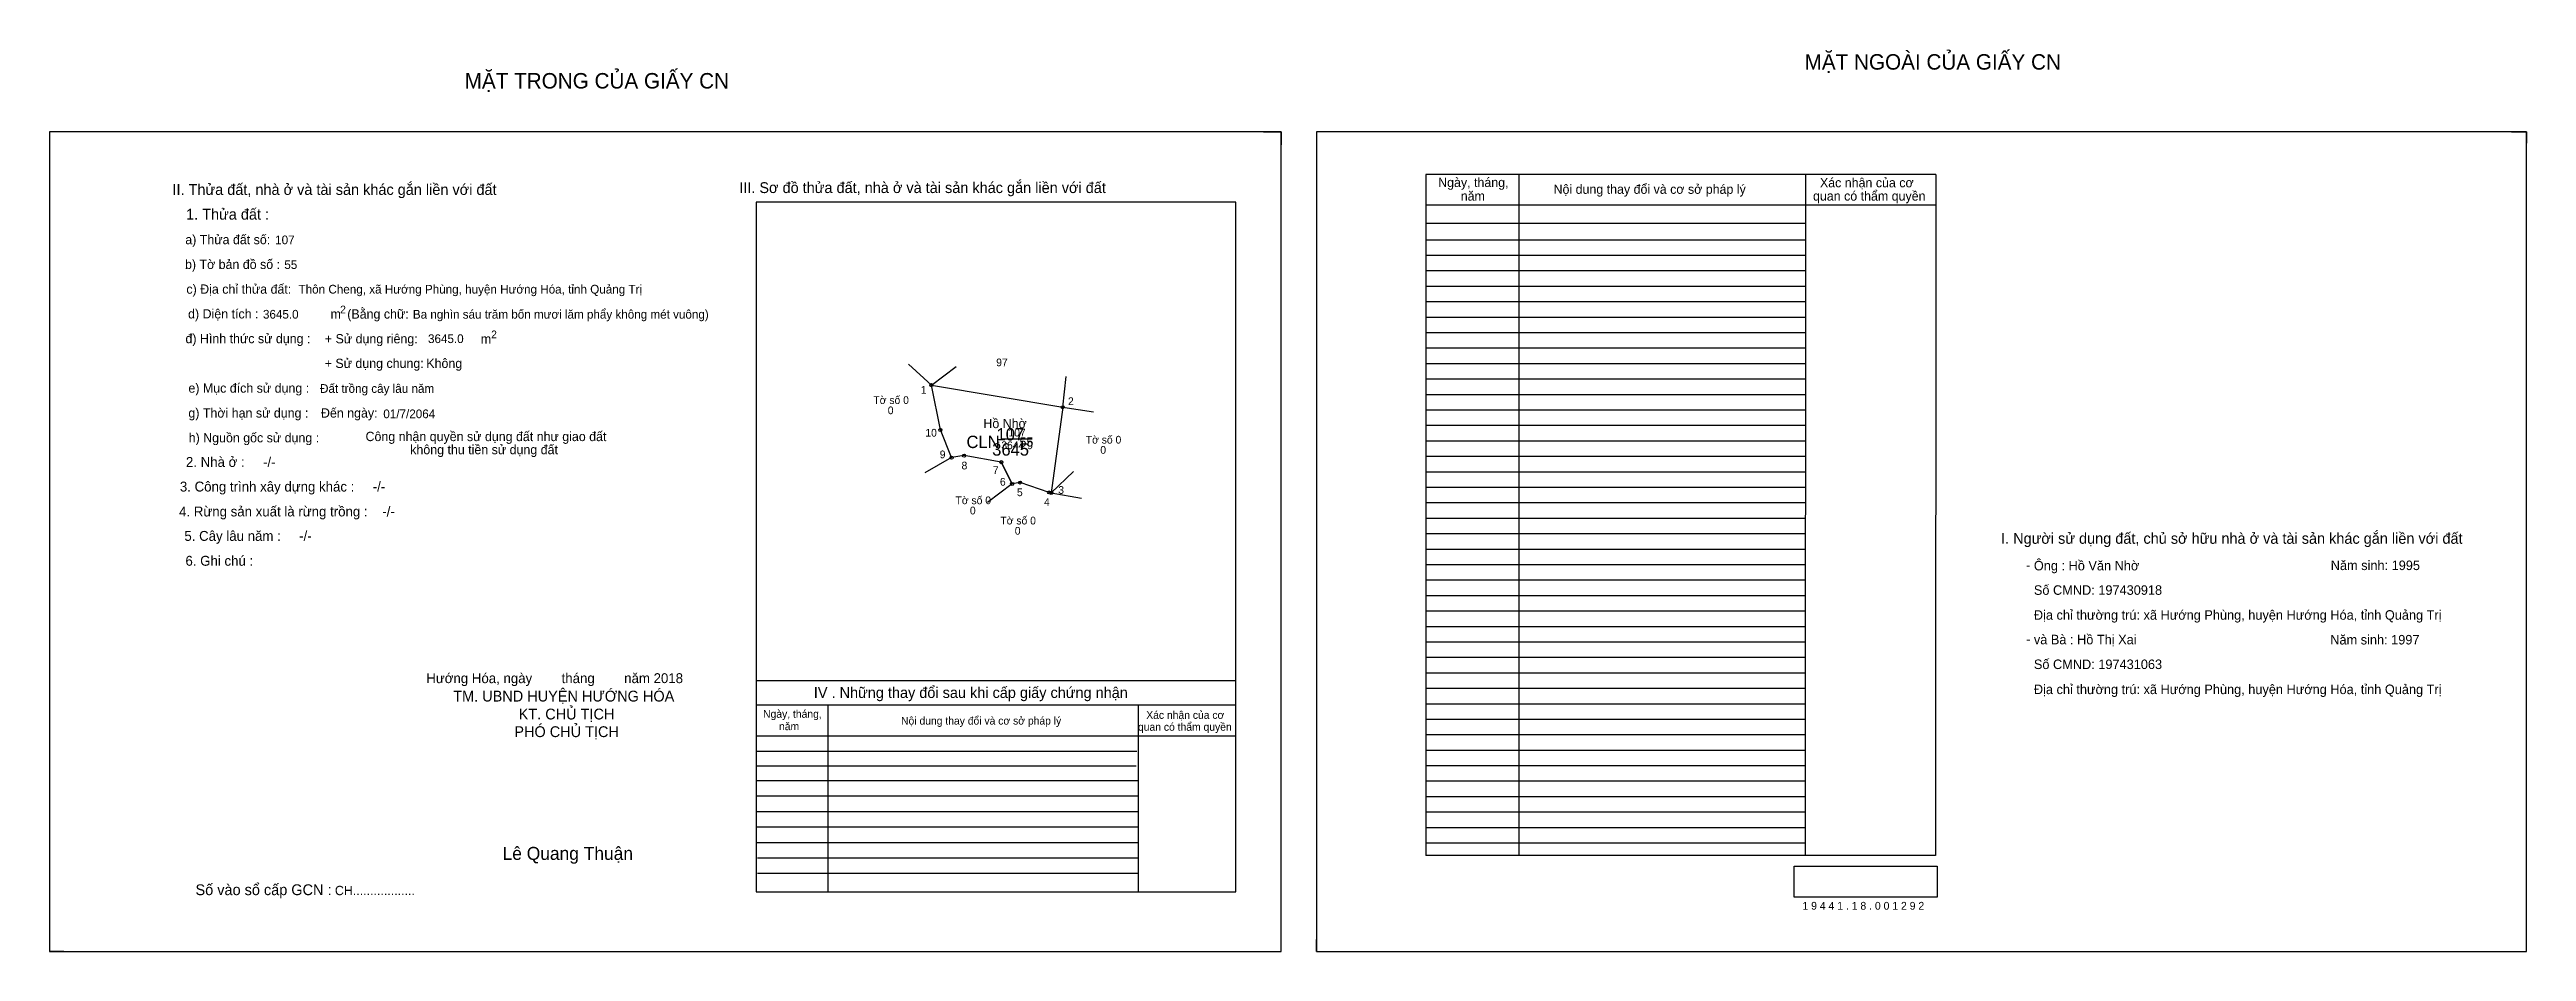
# Model space of a CAD drawing. Extents: x 530943 to 534452, y 1848329 to 1848916.
# Drawn here: x 532851 to 534452, y 1848333 to 1848916 of the extents above.
import ezdxf

# ---------------------------------------------------------------- set-up
doc = ezdxf.new("R2010")
doc.units = 0
for name, color, linetype in [('Default', 7, 'Continuous'), ('Level 10', 7, 'Continuous'), ('Level 11', 7, 'Continuous'), ('Level 13', 7, 'Continuous'), ('Level 2', 7, 'Continuous'), ('Level 27', 7, 'Continuous'), ('Level 3', 7, 'Continuous'), ('Level 36', 7, 'Continuous'), ('Level 4', 7, 'Continuous'), ('Level 5', 7, 'Continuous'), ('Level 55', 7, 'Continuous'), ('Level 6', 7, 'Continuous'), ('Level 7', 7, 'Continuous'), ('Level 8', 7, 'Continuous'), ('Level 9', 7, 'Continuous')]:
    doc.layers.add(name, color=color, linetype=linetype)

msp = doc.modelspace()

# ---------------------------------------------------------------- linework, layer by layer
at = {"layer": 'Level 10'}
for p, q in [((533635.8, 1848863.1), (533647.2, 1848863.1)), ((533647.2, 1848863.1), (533647.2, 1848854.7)), ((534442.6, 1848863.1), (534452.2, 1848863.1)), ((534452.2, 1848863.1), (534452.2, 1848855.7)), ((533466.3, 1848649.5), (533473.3, 1848635.4)), ((533478.4, 1848636.3), (533473.3, 1848635.4)), ((532851, 1848340.9), (532851, 1848333.1)), ((532860.2, 1848333.1), (532851, 1848333.1)), ((533670, 1848333.1), (533670, 1848340.9)), ((533670, 1848333.1), (533677, 1848333.1))]:
    msp.add_line(p, q, dxfattribs=at)
for points in [[(532851, 1848333.1), (533647.2, 1848333.1), (533647.2, 1848863.1), (532851, 1848863.1)], [(533670, 1848333.1), (534452.2, 1848333.1), (534452.2, 1848863.1), (533670, 1848863.1)], [(533473.3, 1848635.4), (533466.3, 1848649.5), (533442.2, 1848653.7), (533434.2, 1848652.4), (533426.9, 1848670.3), (533421.1, 1848699.3), (533506, 1848685), (533498.5, 1848629.6), (533497.2, 1848629.9), (533478.4, 1848636.3)]]:
    msp.add_lwpolyline(points, close=True, dxfattribs=at)
at = {"layer": 'Level 11'}
for centre in [(533421.1, 1848699.3), (533506, 1848685), (533426.9, 1848670.3), (533434.2, 1848652.4), (533442.2, 1848653.7), (533466.3, 1848649.5), (533473.3, 1848635.4), (533473.3, 1848635.4), (533478.4, 1848636.3), (533497.2, 1848629.9), (533498.5, 1848629.6)]:
    msp.add_circle(centre, 1, dxfattribs=at)
at = {"layer": 'Level 27'}
for p, q in [((533421.1, 1848699.3), (533406.3, 1848712.8)), ((533421.1, 1848699.3), (533437.1, 1848711.3)), ((533506, 1848685), (533508.2, 1848704.9)), ((533506, 1848685), (533525.8, 1848682)), ((533434.2, 1848652.4), (533416.8, 1848642.6)), ((533473.3, 1848635.4), (533457.4, 1848623.4)), ((533498.5, 1848629.6), (533512.9, 1848643.5)), ((533498.5, 1848629.6), (533518.2, 1848626.2))]:
    msp.add_line(p, q, dxfattribs=at)
at = {"layer": 'Level 6'}
msp.add_lwpolyline([(533978.9, 1848388.2), (534071.3, 1848388.2), (534071.3, 1848368.3), (533978.9, 1848368.3)], close=True, dxfattribs=at)
at = {"layer": 'Level 7'}
for p, q in [((533986, 1848793.1), (533740.8, 1848793.1)), ((533986, 1848783.1), (533740.8, 1848783.1)), ((533986, 1848773.1), (533740.8, 1848773.1)), ((533986, 1848763.1), (533740.8, 1848763.1)), ((533986, 1848753.1), (533740.8, 1848753.1)), ((533986, 1848743.1), (533740.8, 1848743.1)), ((533986, 1848733.1), (533740.8, 1848733.1)), ((533986, 1848723.1), (533740.8, 1848723.1)), ((533986, 1848713.1), (533740.8, 1848713.1)), ((533986, 1848703.1), (533740.8, 1848703.1)), ((533986, 1848693.1), (533740.8, 1848693.1)), ((533986, 1848683.1), (533740.8, 1848683.1)), ((533986, 1848673.1), (533740.8, 1848673.1)), ((533986, 1848663.1), (533740.8, 1848663.1)), ((533986, 1848653.1), (533740.8, 1848653.1)), ((533986, 1848643.1), (533740.8, 1848643.1)), ((533986, 1848633.1), (533740.8, 1848633.1)), ((533986, 1848623.1), (533740.8, 1848623.1)), ((533986, 1848613.1), (533740.8, 1848613.1)), ((533986, 1848603.1), (533740.8, 1848603.1)), ((533986, 1848593.1), (533740.8, 1848593.1)), ((533986, 1848583.1), (533740.8, 1848583.1)), ((533986, 1848573.1), (533740.8, 1848573.1)), ((533986, 1848563.1), (533740.8, 1848563.1)), ((533986, 1848553.1), (533740.8, 1848553.1)), ((533986, 1848543.1), (533740.8, 1848543.1)), ((533986, 1848533.1), (533740.8, 1848533.1)), ((533986, 1848523.1), (533740.8, 1848523.1)), ((533986, 1848513.1), (533740.8, 1848513.1)), ((533986, 1848503.1), (533740.8, 1848503.1)), ((533986, 1848493.1), (533740.8, 1848493.1)), ((533986, 1848483.1), (533740.8, 1848483.1)), ((533553.9, 1848462.4), (533307.8, 1848462.4)), ((533986, 1848473.1), (533740.8, 1848473.1)), ((533986, 1848463.1), (533740.8, 1848463.1)), ((533553.5, 1848452.9), (533307.8, 1848452.9)), ((533554.8, 1848443.4), (533307.8, 1848443.4)), ((533986, 1848453.1), (533740.8, 1848453.1)), ((533986, 1848443.1), (533740.8, 1848443.1)), ((533554.8, 1848433.4), (533307.8, 1848433.4)), ((533986, 1848433.1), (533740.8, 1848433.1)), ((533554.8, 1848423.4), (533307.8, 1848423.4)), ((533554.8, 1848413.4), (533307.8, 1848413.4)), ((533986, 1848423.1), (533740.8, 1848423.1)), ((533986, 1848413.1), (533740.8, 1848413.1)), ((533554.8, 1848403.4), (533307.8, 1848403.4)), ((533554.8, 1848393.4), (533308.6, 1848393.4)), ((533986, 1848403.1), (533740.8, 1848403.1)), ((533554.8, 1848383.4), (533308.6, 1848383.4))]:
    msp.add_line(p, q, dxfattribs=at)
at = {"layer": 'Level 8'}
for p, q in [((534070.4, 1848835.6), (533740.8, 1848835.6)), ((533740.8, 1848835.6), (533740.8, 1848395.1)), ((533800.8, 1848835.6), (533800.8, 1848395.1)), ((533986.1, 1848835.4), (533986, 1848395.1)), ((534070.4, 1848835.6), (534070.2, 1848395.1)), ((533617.8, 1848817.7), (533307.8, 1848817.7)), ((533307.8, 1848817.7), (533307.8, 1848371.7)), ((533617.8, 1848371.7), (533617.8, 1848817.7)), ((534070.4, 1848815.6), (533740.8, 1848815.6)), ((533986, 1848803.8), (533740.8, 1848803.8)), ((533617.8, 1848508.1), (533307.8, 1848508.1)), ((533617.8, 1848492.4), (533307.8, 1848492.4)), ((533354.1, 1848492.4), (533354.1, 1848371.7)), ((533554.8, 1848492.4), (533554.8, 1848371.7)), ((533617.8, 1848472.4), (533307.8, 1848472.4)), ((534070.2, 1848395.1), (533740.8, 1848395.1)), ((533307.8, 1848371.7), (533617.8, 1848371.7))]:
    msp.add_line(p, q, dxfattribs=at)
at = {"layer": 'Level 9'}
msp.add_line((533466.3, 1848664.5), (533486.3, 1848664.5), dxfattribs=at)

# ---------------------------------------------------------------- texts
at = {"layer": 'Default'}
for s, p in [('e) Mục đích sử dụng :', (532940.8, 1848694.4)), ('g) Thời hạn sử dụng :', (532940.8, 1848678.3)), ('Đến ngày:', (533026.5, 1848678.3)), ('h) Nguồn gốc sử dụng :', (532941, 1848662.3)), ('Công nhận quyền sử dụng đất như giao đất', (533055.3, 1848663.1)), ('không thu tiền sử dụng đất', (533084.2, 1848654.6))]:
    msp.add_text(s, height=6, dxfattribs=at).set_placement(p)
at = {"layer": 'Level 13'}
for s, p in [('107', (533470.9, 1848666.1)), ('.', (533463.7, 1848662)), ('3644.9', (533466.3, 1848657.9))]:
    msp.add_text(s, height=5, dxfattribs=at).set_placement(p)
at = {"layer": 'Level 2'}
msp.add_text('Hồ Nhờ', height=6, dxfattribs=at).set_placement((533454.7, 1848671.5))
at = {"layer": 'Level 3'}
msp.add_text('CLN ', height=8, dxfattribs=at).set_placement((533443.8, 1848658.6))
at = {"layer": 'Level 36'}
for s, p in [('97', (533463, 1848711.5)), ('Tờ số 0', (533383.6, 1848687.1)), ('0', (533392.9, 1848680.5)), ('Tờ số 0', (533520.9, 1848661.5)), ('0', (533530.3, 1848654.9)), ('Tờ số 0', (533436.7, 1848622.3)), ('0', (533446, 1848615.7)), ('Tờ số 0', (533465.7, 1848609.2)), ('0', (533475, 1848602.6))]:
    msp.add_text(s, height=5, dxfattribs=at).set_placement(p)
at = {"layer": 'Level 4'}
msp.add_text('107', height=8, dxfattribs=at).set_placement((533463.2, 1848663.5))
at = {"layer": 'Level 5'}
msp.add_text('3645', height=8, dxfattribs=at).set_placement((533460.4, 1848653.7))
at = {"layer": 'Level 55'}
for s, height, p in [('1', 0.8, (533420.9, 1848699.3)), ('97', 0.22, (533421, 1848699.1)), ('0', 0.22, (533421, 1848699.1)), ('2', 0.8, (533505.7, 1848685)), ('97', 0.22, (533505.8, 1848684.8)), ('0', 0.22, (533505.9, 1848684.8)), ('10', 0.8, (533426.4, 1848670.3)), ('0', 0.22, (533426.9, 1848670.1)), ('9', 0.8, (533434, 1848652.4)), ('0', 0.22, (533434.2, 1848652.2)), ('0', 0.22, (533434.2, 1848652.2)), ('0', 0.22, (533434.2, 1848652.2)), ('8', 0.8, (533442, 1848653.7)), ('0', 0.22, (533442.2, 1848653.4)), ('0', 0.22, (533442.2, 1848653.4)), ('7', 0.8, (533466, 1848649.5)), ('0', 0.22, (533466.2, 1848649.3)), ('0', 0.22, (533466.2, 1848649.3)), ('6', 0.8, (533473.1, 1848635.4)), ('0', 0.22, (533473.3, 1848635.2)), ('0', 0.22, (533473.3, 1848635.2)), ('0', 0.22, (533473.3, 1848635.2)), ('0', 0.22, (533473.3, 1848635.2)), ('5', 0.8, (533478.2, 1848636.3)), ('0', 0.22, (533478.4, 1848636.1)), ('0', 0.22, (533478.4, 1848636.1)), ('4', 0.8, (533497, 1848629.9)), ('0', 0.22, (533497.2, 1848629.6)), ('0', 0.22, (533497.2, 1848629.6)), ('3', 0.8, (533498.2, 1848629.6)), ('0', 0.22, (533498.4, 1848629.4)), ('0', 0.22, (533498.4, 1848629.4)), ('0', 0.22, (533498.4, 1848629.4))]:
    msp.add_text(s, height=height, dxfattribs=at).set_placement(p)
at = {"layer": 'Level 6'}
for s, height, p in [('107', 5.63, (532996.9, 1848790.4)), ('55', 5.63, (533002.8, 1848774.4)), ('Thôn Cheng, xã Hướng Phùng, huyện Hướng Hóa, tỉnh Quảng Trị', 5.64, (533012, 1848758.5)), ('3645.0', 5.63, (532989, 1848742.3)), ('Ba nghìn sáu trăm bốn mươi lăm phẩy không mét vuông)', 5.632, (533085.9, 1848742.3)), ('3645.0', 5.63, (533095.7, 1848726.5)), ('Đất trồng cây lâu năm', 5.64, (533025.9, 1848694.3)), ('01/7/2064', 5.64, (533066.8, 1848677.9)), ('Ông : Hồ Văn Nhờ', 6.16, (534133.8, 1848579.5)), ('Năm sinh: 1995', 6.16, (534325.7, 1848579.7)), ('Số CMND: 197430918', 6.16, (534133.8, 1848563.7)), ('Địa chỉ thường trú: xã Hướng Phùng, huyện Hướng Hóa, tỉnh Quảng Trị', 6.16, (534133.8, 1848547.6)), ('và Bà : Hồ Thị Xai', 6.16, (534133.8, 1848531.7)), ('Năm sinh: 1997', 6.16, (534325.4, 1848531.6)), ('Số CMND: 197431063', 6.16, (534133.8, 1848515.7)), ('Địa chỉ thường trú: xã Hướng Phùng, huyện Hướng Hóa, tỉnh Quảng Trị', 6.16, (534133.8, 1848499.5)), ('1 9 4 4 1 . 1 8 . 0 0 1 2 9 2', 5.04, (533984.2, 1848360.1))]:
    msp.add_text(s, height=height, dxfattribs=at).set_placement(p)
at = {"layer": 'Level 7'}
for s, height, p in [('MẶT NGOÀI CỦA GIẤY CN', 10, (533985.6, 1848903.3)), ('MẶT TRONG CỦA GIẤY CN', 10, (533119.4, 1848891.1)), ('II. Thửa đất, nhà ở và tài sản khác gắn liền với đất', 7, (532930.5, 1848822.3)), ('III. Sơ đồ thửa đất, nhà ở và tài sản khác gắn liền với đất', 7, (533296.9, 1848823.5)), ('Ngày, tháng,', 6, (533748.7, 1848827.4)), ('Nội dung thay đổi và cơ sở pháp lý', 6, (533823.3, 1848823)), (' quan có thẩm quyền', 6, (533988.8, 1848818.6)), ('Xác nhận của cơ', 6, (533995.5, 1848827.2)), ('1. Thửa đất :', 7, (532939.3, 1848806.3)), ('năm', 6, (533763.3, 1848818.6)), ('a) Thửa đất số:', 6, (532938.8, 1848790.4)), ('b) Tờ bản đồ số :', 6, (532938.6, 1848774.4)), ('c) Địa chỉ thửa đất:', 6, (532939.5, 1848758.4)), ('d) Diện tích :', 6, (532940.6, 1848742.4)), ('m', 6, (533032.7, 1848742.3)), ('2', 5, (533038.9, 1848745.7)), ('(Bằng chữ:', 6, (533043.5, 1848742.3)), ('đ) Hình thức sử dụng :', 6, (532938.9, 1848726.4)), ('+ Sử dụng riêng:', 6, (533029, 1848726.3)), ('m', 6, (533129.8, 1848726.2)), ('2', 5, (533136.5, 1848729.6)), ('+ Sử dụng chung:', 6, (533028.9, 1848710.4)), ('Không', 6, (533094.6, 1848710.4)), ('55', 6, (533478.1, 1848659.6)), ('2. Nhà ở :     -/-', 6.4, (532939.2, 1848646.4)), ('3. Công trình xây dựng khác :     -/-', 6.4, (532935.3, 1848630.5)), ('4. Rừng sản xuất là rừng trồng :    -/-', 6.4, (532934.8, 1848614.4)), ('5. Cây lâu năm :     -/-', 6.4, (532938.2, 1848598.6)), ('I. Người sử dụng đất, chủ sở hữu nhà ở và tài sản khác gắn liền với đất', 7, (534112.6, 1848596.7)), ('6. Ghi chú :', 6.4, (532938.9, 1848582.5)), ('-', 6.4, (534128.7, 1848579.7)), ('-', 6.4, (534128.8, 1848531.9)), ('Hướng Hóa, ngày        tháng        năm 2018', 6.4, (533094.6, 1848506.6)), ('TM. UBND HUYỆN HƯỚNG HÓA', 7, (533112, 1848494.7)), ('KT. CHỦ TỊCH', 7, (533154.3, 1848483.1)), ('Ngày, tháng,', 5, (533312.3, 1848484.2)), ('IV . Những thay đổi sau khi cấp giấy chứng nhận', 7, (533345.1, 1848497)), ('PHÓ CHỦ TỊCH', 7, (533151.5, 1848471.7)), ('năm', 5, (533322.6, 1848476.2)), ('Nội dung thay đổi và cơ sở pháp lý', 5, (533401.5, 1848479.8)), (' quan có thẩm quyền', 5, (533552.8, 1848475.8)), ('Xác nhận của cơ', 5, (533560, 1848483.5)), ('Lê Quang Thuận', 8.4, (533143.9, 1848392.3)), ('Số vào sổ cấp GCN :', 7, (532945.4, 1848369.5)), ('CH..................', 6, (533035.5, 1848369.5))]:
    msp.add_text(s, height=height, dxfattribs=at).set_placement(p)
at = {"layer": 'Level 9'}
for s, p in [('1', (533414.2, 1848693.7)), ('2', (533509.4, 1848686.4)), ('10', (533417.2, 1848666)), ('9', (533426.5, 1848652)), ('8', (533440.6, 1848644.8)), ('7', (533460.8, 1848641.8)), ('6', (533465.4, 1848634.3)), ('3', (533503.1, 1848629)), ('5', (533476.4, 1848627.5)), ('4', (533493.9, 1848621.2))]:
    msp.add_text(s, height=5, dxfattribs=at).set_placement(p)

doc.saveas('drawing.dxf')
